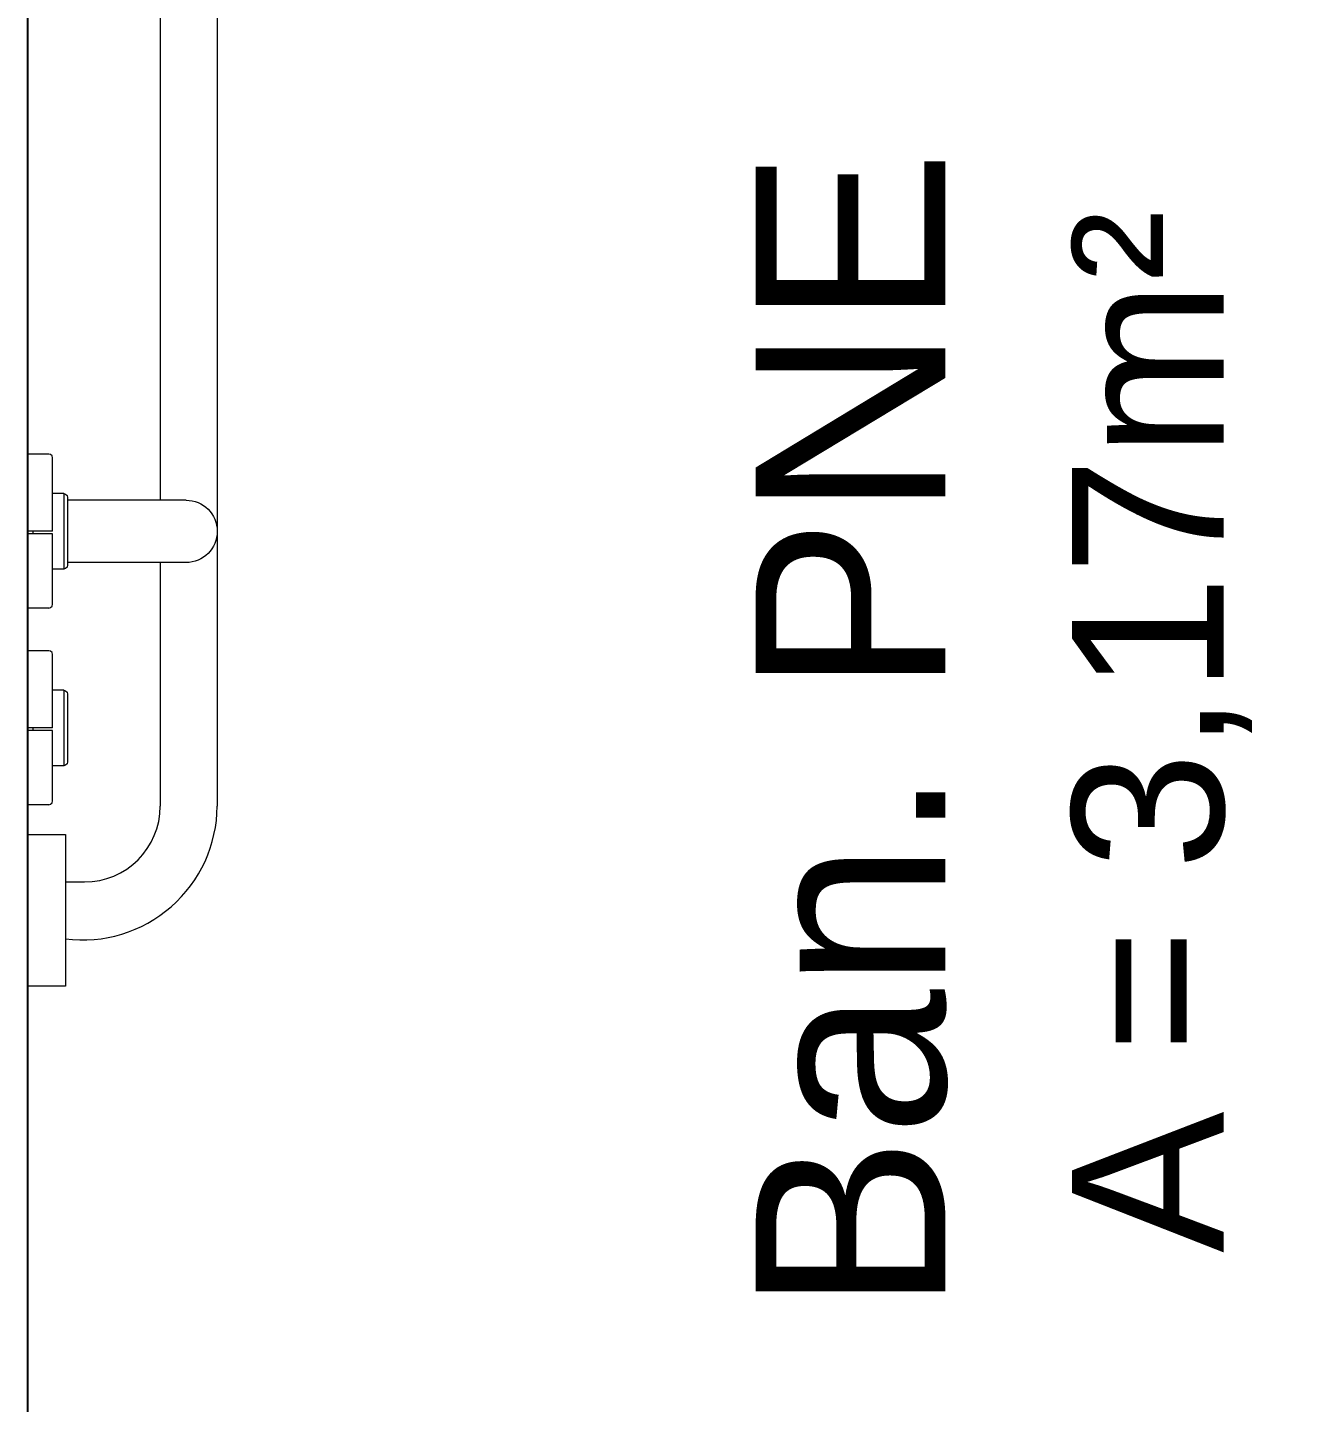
# Model space of a CAD drawing. Header units: metres. Extents: x 2113 to 5678, y -2764 to 956.
# Drawn here: x 3189.909 to 3190.575, y -2015.505 to -2014.78 of the extents above; entities that cross this region are included whole.
import ezdxf

# ---------------------------------------------------------------- set-up
doc = ezdxf.new("R2010")
doc.units = ezdxf.units.M
doc.header["$MEASUREMENT"] = 0
for name, color, linetype in [('_SETOR A', 1, 'Continuous'), ('PAREDE', 7, 'Continuous'), ('XX-HTC', 8, 'Continuous')]:
    doc.layers.add(name, color=color, linetype=linetype)
doc.layers.add('A - Cotas', color=254, linetype='Continuous', lineweight=13)
doc.layers.add('A - Mobiliário Fixo', color=252, linetype='Continuous', lineweight=5)
doc.styles.add('REGUA60', font='romns850', dxfattribs={"width": 1.2})

# ---------------------------------------------------------------- blocks, each defined once
blk = doc.blocks.new('VASO DEFI')
at = {"layer": 'A - Mobiliário Fixo', "extrusion": (0, 0, -1)}
for p, q in [((1.04389, 0.33728), (1.04389, 0.31728)), ((1.12389, 0.31728), (1.12389, 0.33728)), ((1.04389, 0.31728), (1.12389, 0.31728)), ((1.06889, 0.31728), (1.06889, 0.30728)), ((0.6026, 0.26728), (0.86758, 0.26728)), ((0.90046, 0.26728), (1.02889, 0.26728)), ((0.6026, 0.23728), (1.02889, 0.23728))]:
    blk.add_line(p, q, dxfattribs=at)
for centre, radius, start, end in [((-1.02849, 0.30826), 0.07098, 172.69961, 269.67224), ((-1.02889, 0.30728), 0.04, 180, 270)]:
    blk.add_arc(centre, radius, start, end, dxfattribs=at)
at = {"layer": 'A - Mobiliário Fixo'}
blk.add_arc((0.88402, 0.25371), 0.01644, 180, 0, dxfattribs=at)
for points in [[(0.9245, 0.33728), (0.9245, 0.33728), (0.84327, 0.33728), (0.84327, 0.33728)], [(0.84327, 0.32611), (0.84327, 0.32611), (0.84327, 0.33728), (0.84327, 0.33728)], [(0.88389, 0.32408), (0.88389, 0.32408), (0.88389, 0.33728), (0.88389, 0.33728)], [(0.88541, 0.33425), (0.88541, 0.33425), (0.88389, 0.33425), (0.88389, 0.33425)], [(0.88541, 0.32408), (0.88541, 0.32408), (0.88541, 0.33728), (0.88541, 0.33728)], [(0.9245, 0.32611), (0.9245, 0.32611), (0.9245, 0.33728), (0.9245, 0.33728)], [(1.02819, 0.33728), (1.02819, 0.33728), (0.94696, 0.33728), (0.94696, 0.33728)], [(0.94696, 0.32611), (0.94696, 0.32611), (0.94696, 0.33728), (0.94696, 0.33728)], [(0.98757, 0.32408), (0.98757, 0.32408), (0.98757, 0.33728), (0.98757, 0.33728)], [(0.98909, 0.33425), (0.98909, 0.33425), (0.98757, 0.33425), (0.98757, 0.33425)], [(0.98909, 0.32408), (0.98909, 0.32408), (0.98909, 0.33728), (0.98909, 0.33728)], [(1.02819, 0.32611), (1.02819, 0.32611), (1.02819, 0.33728), (1.02819, 0.33728)], [(0.84354, 0.32509), (0.84354, 0.32509), (0.84327, 0.32611), (0.84327, 0.32611)], [(0.84428, 0.32435), (0.84428, 0.32435), (0.84354, 0.32509), (0.84354, 0.32509)], [(0.8453, 0.32408), (0.8453, 0.32408), (0.84428, 0.32435), (0.84428, 0.32435)], [(0.88389, 0.32408), (0.88389, 0.32408), (0.8453, 0.32408), (0.8453, 0.32408)], [(0.86412, 0.31821), (0.86412, 0.31821), (0.86412, 0.32408), (0.86412, 0.32408)], [(0.92247, 0.32408), (0.92247, 0.32408), (0.88541, 0.32408), (0.88541, 0.32408)], [(0.90393, 0.31821), (0.90393, 0.31821), (0.90393, 0.32408), (0.90393, 0.32408)], [(0.92349, 0.32435), (0.92349, 0.32435), (0.92247, 0.32408), (0.92247, 0.32408)], [(0.92423, 0.32509), (0.92423, 0.32509), (0.92349, 0.32435), (0.92349, 0.32435)], [(0.9245, 0.32611), (0.9245, 0.32611), (0.92423, 0.32509), (0.92423, 0.32509)], [(0.94723, 0.32509), (0.94723, 0.32509), (0.94696, 0.32611), (0.94696, 0.32611)], [(0.94797, 0.32435), (0.94797, 0.32435), (0.94723, 0.32509), (0.94723, 0.32509)], [(0.94899, 0.32408), (0.94899, 0.32408), (0.94797, 0.32435), (0.94797, 0.32435)], [(0.98757, 0.32408), (0.98757, 0.32408), (0.94899, 0.32408), (0.94899, 0.32408)], [(0.96781, 0.31821), (0.96781, 0.31821), (0.96781, 0.32408), (0.96781, 0.32408)], [(1.02616, 0.32408), (1.02616, 0.32408), (0.98909, 0.32408), (0.98909, 0.32408)], [(1.00762, 0.31821), (1.00762, 0.31821), (1.00762, 0.32408), (1.00762, 0.32408)], [(1.02718, 0.32435), (1.02718, 0.32435), (1.02616, 0.32408), (1.02616, 0.32408)], [(1.02792, 0.32509), (1.02792, 0.32509), (1.02717, 0.32435), (1.02717, 0.32435)], [(1.02819, 0.32611), (1.02819, 0.32611), (1.02792, 0.32509), (1.02792, 0.32509)], [(0.86412, 0.31821), (0.86412, 0.31821), (0.90393, 0.31821), (0.90393, 0.31821)], [(0.86412, 0.31821), (0.86412, 0.31821), (0.8644, 0.31718), (0.8644, 0.31718)], [(0.8644, 0.31718), (0.8644, 0.31718), (0.86513, 0.31645), (0.86513, 0.31645)], [(0.86513, 0.31645), (0.86513, 0.31645), (0.86616, 0.31618), (0.86616, 0.31618)], [(0.86616, 0.31618), (0.86616, 0.31618), (0.9019, 0.31618), (0.9019, 0.31618)], [(0.86759, 0.25371), (0.86759, 0.25371), (0.86757, 0.31618), (0.86757, 0.31618)], [(0.90046, 0.25371), (0.90046, 0.25371), (0.90048, 0.31618), (0.90048, 0.31618)], [(0.9019, 0.31618), (0.9019, 0.31618), (0.90292, 0.31645), (0.90292, 0.31645)], [(0.90292, 0.31645), (0.90292, 0.31645), (0.90365, 0.31718), (0.90365, 0.31718)], [(0.90365, 0.31718), (0.90365, 0.31718), (0.90393, 0.31821), (0.90393, 0.31821)], [(0.96781, 0.31821), (0.96781, 0.31821), (1.00762, 0.31821), (1.00762, 0.31821)], [(0.96781, 0.31821), (0.96781, 0.31821), (0.96809, 0.31718), (0.96809, 0.31718)], [(0.96809, 0.31718), (0.96809, 0.31718), (0.96882, 0.31645), (0.96882, 0.31645)], [(0.96882, 0.31645), (0.96882, 0.31645), (0.96984, 0.31618), (0.96984, 0.31618)], [(0.96984, 0.31618), (0.96984, 0.31618), (1.00558, 0.31618), (1.00558, 0.31618)], [(1.00558, 0.31618), (1.00558, 0.31618), (1.00661, 0.31645), (1.00661, 0.31645)], [(1.00661, 0.31645), (1.00661, 0.31645), (1.00734, 0.31718), (1.00734, 0.31718)], [(1.00734, 0.31718), (1.00734, 0.31718), (1.00762, 0.31821), (1.00762, 0.31821)]]:
    blk.add_open_spline(points, degree=3, dxfattribs=at)
blk = doc.blocks.new('GINASIO')
at = {"layer": 'PAREDE', "ltscale": 5}
blk.add_line((3760.99246, -1186.86966), (3759.09246, -1186.86966), dxfattribs=at)
at = {"layer": 'A - Cotas', "xscale": -1}
blk.add_blockref('VASO DEFI', (3760.92983, -1187.20694), dxfattribs=at)
at = {"layer": 'XX-HTC', "insert": (3759.94025, -1187.25353, -297), "char_height": 0.1, "width": 1.3905112, "attachment_point": 2, "style": 'REGUA60'}
blk.add_mtext('{\\fArial|b0|i0|c0|p34;Ban. PNE\\P\\H0.8x;A = 3,17m²\\PP = Cerâmico}', dxfattribs=at)

msp = doc.modelspace()

# ---------------------------------------------------------------- block references
at = {"layer": '_SETOR A', "rotation": 89.99999999998815}
msp.add_blockref('GINASIO', (2003.03923, -5775.09182), dxfattribs=at)

doc.saveas('drawing.dxf')
